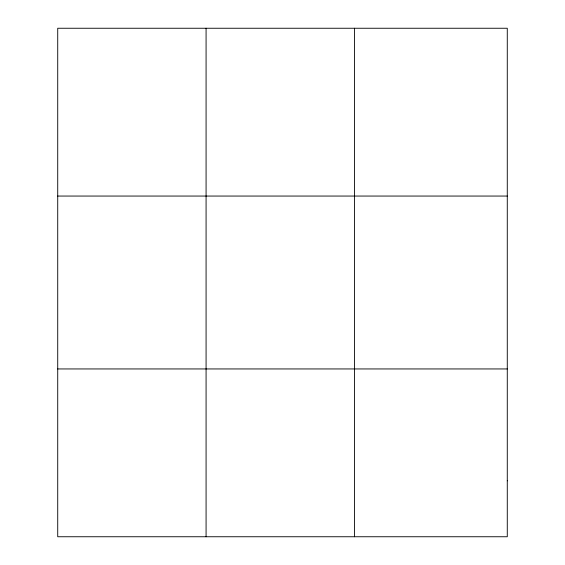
<?xml version="1.0" encoding="UTF-8"?>
<svg xmlns="http://www.w3.org/2000/svg" width="565" height="565" viewBox="0 0 565 565"><rect width="100%" height="100%" fill="white"/><g stroke="black" fill="none" stroke-linecap="round" stroke-linejoin="round"><path stroke-width="0.85" d="M206.077 536.75L206.077 28.25M354.432 536.75L354.432 28.25M57.722 196.055L507.278 196.055M57.722 368.945L507.278 368.945M507.278 480.815L507.278 536.75L57.722 536.75L57.722 28.25L507.278 28.25L507.278 480.815"/></g></svg>
